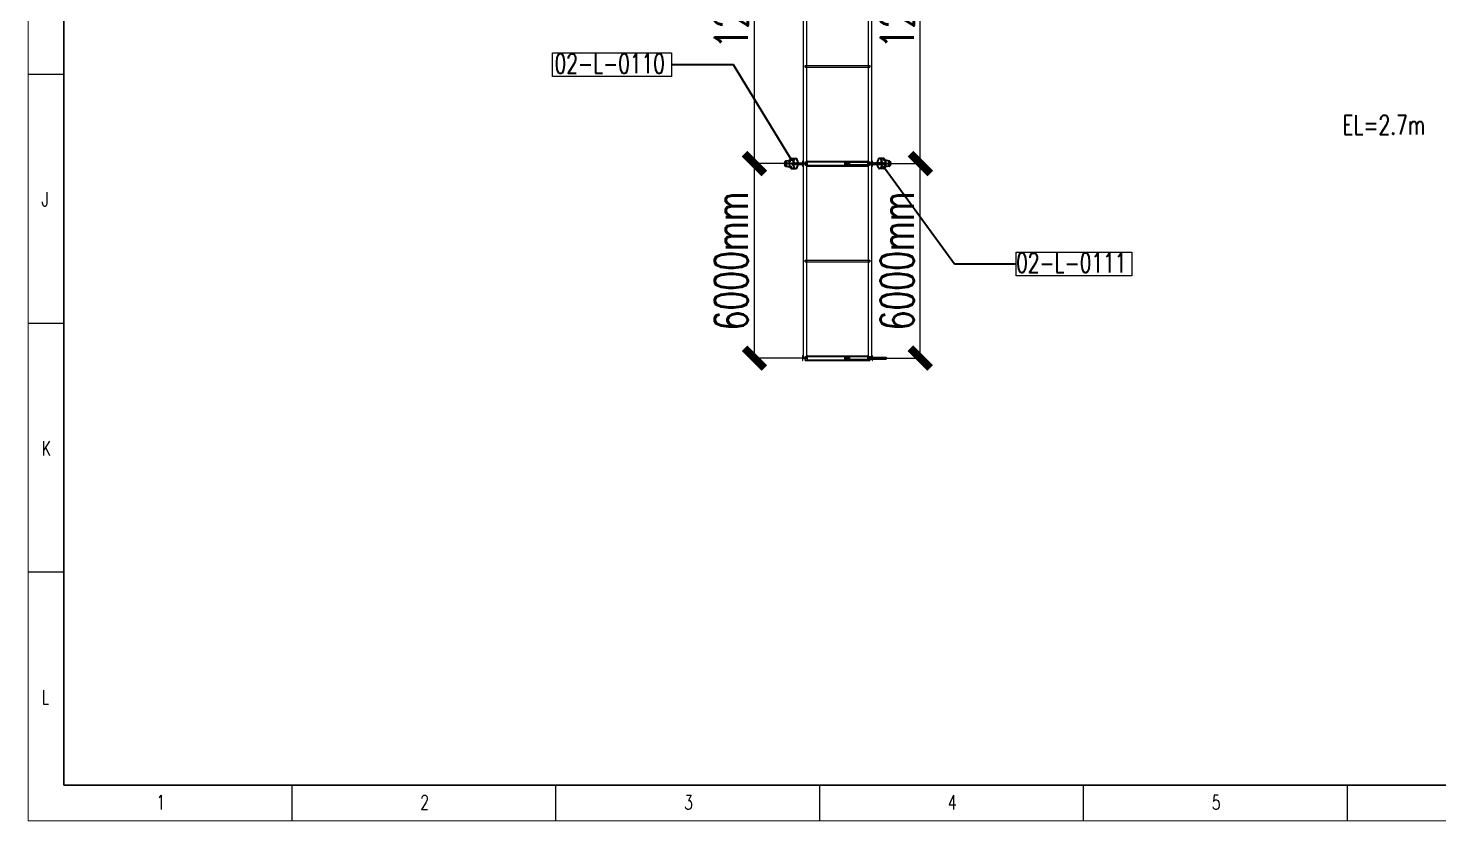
# Model space of a CAD drawing. Header units: inches. Extents: x 295136 to 296247, y 2627183 to 2627409.
# Drawn here: x 295538.9 to 295645.4, y 2627183.5 to 2627243.3 of the extents above; entities that cross this region are included whole.
import ezdxf

# ---------------------------------------------------------------- set-up
doc = ezdxf.new("R2010")
doc.units = ezdxf.units.IN
doc.header["$MEASUREMENT"] = 0
doc.linetypes.add('PIPE RACK LIGHTING-EMBED 2_DWG$0$HIDDEN2', pattern=[0.1875, 0.125, -0.0625])
for name, color, linetype in [('_Auto', 7, 'Continuous'), ('PIPE RACK LIGHTING-EMBED 2_DWG$0$DwgTemplate', 7, 'Continuous'), ('电气-接地设计-接地线', 3, '接地线')]:
    doc.layers.add(name, color=color, linetype=linetype)
doc.styles.add('EESLTYPE', font='TXT.shx')
doc.styles.add('HZTXT', font='txt_qlt.shx', dxfattribs={"width": 0.7, "bigfont": 'hztxt.shx'})
doc.styles.add('TEG BORDER', font='txt_qlt.shx', dxfattribs={"width": 0.7, "bigfont": 'hztxt.shx'})
doc.linetypes.add('接地线', pattern='A,500,["/",EESLTYPE,S=200,R=0,X=0,Y=-100],-200,60,-200', length=960)
doc.dimstyles.new('ANSI_L', dxfattribs={"dimtxt": 0.18, "dimasz": 0.18, "dimexe": 0.18, "dimexo": 0.0625, "dimgap": 0.09, "dimtad": 0, "dimtih": 1, "dimtoh": 1, "dimdec": 4, "dimzin": 0, "dimdsep": 46, "dimtxsty": 'Standard', "dimcen": 0.09, "dimadec": 0, "dimazin": 0, "dimtfac": 1, "dimtdec": 4, "dimtofl": 0, "dimtmove": 0, "dimatfit": 3, "dimfxl": 1, "dimtolj": 1, "dimtzin": 0, "dimarcsym": 0})
doc.dimstyles.new('标注 1：200', dxfattribs={"dimtxt": 3, "dimasz": 1.5, "dimexe": 0.15, "dimexo": 0.1, "dimgap": 0.5, "dimtad": 1, "dimdec": 0, "dimlfac": 408.37162, "dimdsep": 46, "dimtxsty": 'HZTXT', "dimblk": 'ARCHTICK', "dimcen": 0, "dimclrd": 4, "dimclre": 4, "dimclrt": 2, "dimazin": 2, "dimtfac": 1, "dimtdec": 0, "dimtmove": 2, "dimatfit": 3, "dimfxl": 250, "dimtolj": 1, "dimtzin": 0, "dimarcsym": 0})

# ---------------------------------------------------------------- blocks, each defined once
blk = doc.blocks.new('240 BORDER A2')
at = {"linetype": 'Continuous'}
for p, q in [((5, 415), (5, 5)), ((5, 5), (489, 5))]:
    blk.add_line(p, q, dxfattribs=at)
for p, q in [((0, 105), (5, 105)), ((0, 70), (5, 70)), ((0, 35), (5, 35)), ((37.12, 0), (37.12, 5)), ((74.25, 0), (74.25, 5)), ((111.38, 0), (111.38, 5)), ((148.5, 0), (148.5, 5)), ((185.63, 0), (185.63, 5))]:
    blk.add_line(p, q)
at = {"color": 5, "lineweight": 15}
blk.add_lwpolyline([(0, 420), (594, 420), (594, 0), (0, 0)], close=True, dxfattribs=at)
blk.add_lwpolyline([(5, 415), (589, 415), (589, 5), (5, 5)], close=True)
at = {"char_height": 2, "width": 2, "style": 'TEG BORDER'}
for s, insert, attachment_point in [('J', (1.91, 88.39), 1), ('K', (1.91, 53.39), 1), ('L', (1.91, 18.39), 1), ('1', (18.05, 1.59), 7), ('2', (55.17, 1.59), 7), ('3', (92.3, 1.59), 7), ('4', (129.42, 1.59), 7), ('5', (166.55, 1.59), 7)]:
    blk.add_mtext(s, dxfattribs=dict(at, insert=insert, attachment_point=attachment_point))
blk = doc.blocks.new('_ArchTick')
at = {"color": 0, "linetype": 'ByBlock', "lineweight": -3, "const_width": 0.4}
blk.add_lwpolyline([(-0.5, -0.5), (0.5, 0.5)], dxfattribs=at)
blk = doc.blocks.new('*D31')
at = {"layer": 'Defpoints', "color": 0, "ltscale": 10, "transparency": 16777216}
for p in [(295593.72, 2627233.08), (295597.37, 2627233.08), (295597.42, 2627218.39)]:
    blk.add_point(p, dxfattribs=at)
at = {"layer": '电气-接地设计-接地线', "color": 4, "lineweight": -2, "ltscale": 10, "transparency": 16777216}
for p, q in [((295597.27, 2627233.08), (295593.57, 2627233.08)), ((295593.72, 2627218.39), (295593.72, 2627233.08)), ((295597.32, 2627218.39), (295593.57, 2627218.39))]:
    blk.add_line(p, q, dxfattribs=at)
at = {"layer": '电气-接地设计-接地线', "color": 4, "lineweight": -2, "ltscale": 10, "transparency": 16777216, "xscale": 1.5, "yscale": 1.5, "zscale": 1.5}
for p, rotation in [((295593.72, 2627233.08), 90), ((295593.72, 2627218.39), 270)]:
    blk.add_blockref('_ArchTick', p, dxfattribs=dict(at, rotation=rotation))
at = {"layer": '电气-接地设计-接地线', "color": 7, "ltscale": 10, "transparency": 16777216, "insert": (295591.97, 2627225.73), "char_height": 2.5, "attachment_point": 5, "rotation": 90, "style": 'HZTXT'}
blk.add_mtext('\\A1;6000mm', dxfattribs=at)
blk = doc.blocks.new('*D32')
at = {"layer": 'Defpoints', "color": 0, "ltscale": 10, "transparency": 16777216}
for p in [(295593.72, 2627262.46), (295595.89, 2627262.46), (295595.94, 2627233.08)]:
    blk.add_point(p, dxfattribs=at)
at = {"layer": '电气-接地设计-接地线', "color": 4, "lineweight": -2, "ltscale": 10, "transparency": 16777216}
for p, q in [((295595.79, 2627262.46), (295593.57, 2627262.46)), ((295593.72, 2627233.08), (295593.72, 2627262.46)), ((295595.84, 2627233.08), (295593.57, 2627233.08))]:
    blk.add_line(p, q, dxfattribs=at)
at = {"layer": '电气-接地设计-接地线', "color": 4, "lineweight": -2, "ltscale": 10, "transparency": 16777216, "xscale": 1.5, "yscale": 1.5, "zscale": 1.5}
for p, rotation in [((295593.72, 2627262.46), 90), ((295593.72, 2627233.08), 270)]:
    blk.add_blockref('_ArchTick', p, dxfattribs=dict(at, rotation=rotation))
at = {"layer": '电气-接地设计-接地线', "color": 7, "ltscale": 10, "transparency": 16777216, "insert": (295591.97, 2627247.77), "char_height": 2.5, "attachment_point": 5, "rotation": 90, "style": 'HZTXT'}
blk.add_mtext('\\A1;12000mm', dxfattribs=at)
blk = doc.blocks.new('*D38')
at = {"layer": 'Defpoints', "color": 0, "ltscale": 10, "transparency": 16777216}
for p in [(295602.26, 2627233.08), (295606.25, 2627233.08), (295602.26, 2627218.39)]:
    blk.add_point(p, dxfattribs=at)
at = {"layer": '电气-接地设计-接地线', "color": 4, "lineweight": -2, "ltscale": 10, "transparency": 16777216}
for p, q in [((295602.36, 2627233.08), (295606.4, 2627233.08)), ((295606.25, 2627218.39), (295606.25, 2627233.08)), ((295602.36, 2627218.39), (295606.4, 2627218.39))]:
    blk.add_line(p, q, dxfattribs=at)
at = {"layer": '电气-接地设计-接地线', "color": 4, "lineweight": -2, "ltscale": 10, "transparency": 16777216, "xscale": 1.5, "yscale": 1.5, "zscale": 1.5}
for p, rotation in [((295606.25, 2627233.08), 90), ((295606.25, 2627218.39), 270)]:
    blk.add_blockref('_ArchTick', p, dxfattribs=dict(at, rotation=rotation))
at = {"layer": '电气-接地设计-接地线', "color": 7, "ltscale": 10, "transparency": 16777216, "insert": (295604.5, 2627225.73), "char_height": 2.5, "attachment_point": 5, "rotation": 90, "style": 'HZTXT'}
blk.add_mtext('\\A1;6000mm', dxfattribs=at)
blk = doc.blocks.new('*D34')
at = {"layer": 'Defpoints', "color": 0, "ltscale": 10, "transparency": 16777216}
for p in [(295603.92, 2627262.46), (295606.25, 2627262.46), (295602.36, 2627233.08)]:
    blk.add_point(p, dxfattribs=at)
at = {"layer": '电气-接地设计-接地线', "color": 4, "lineweight": -2, "ltscale": 10, "transparency": 16777216}
for p, q in [((295604.02, 2627262.46), (295606.4, 2627262.46)), ((295606.25, 2627233.08), (295606.25, 2627262.46)), ((295602.46, 2627233.08), (295606.4, 2627233.08))]:
    blk.add_line(p, q, dxfattribs=at)
at = {"layer": '电气-接地设计-接地线', "color": 4, "lineweight": -2, "ltscale": 10, "transparency": 16777216, "xscale": 1.5, "yscale": 1.5, "zscale": 1.5}
for p, rotation in [((295606.25, 2627262.46), 90), ((295606.25, 2627233.08), 270)]:
    blk.add_blockref('_ArchTick', p, dxfattribs=dict(at, rotation=rotation))
at = {"layer": '电气-接地设计-接地线', "color": 7, "ltscale": 10, "transparency": 16777216, "insert": (295604.5, 2627247.77), "char_height": 2.5, "attachment_point": 5, "rotation": 90, "style": 'HZTXT'}
blk.add_mtext('\\A1;12000mm', dxfattribs=at)

msp = doc.modelspace()

# ---------------------------------------------------------------- linework, layer by layer
at = {"layer": '_Auto', "color": 7, "linetype": 'Continuous', "lineweight": 25}
for points in [[(295578.4677, 2627241.4378), (295587.4603, 2627241.4378), (295587.4603, 2627239.6461), (295578.4677, 2627239.6461)], [(295613.4856, 2627226.3981), (295622.227, 2627226.3981), (295622.227, 2627224.6064), (295613.4856, 2627224.6064)]]:
    msp.add_lwpolyline(points, close=True, dxfattribs=at)
at = {"layer": 'PIPE RACK LIGHTING-EMBED 2_DWG$0$DwgTemplate', "color": 9, "linetype": 'Continuous', "lineweight": 25}
for p, q in [((295597.4224, 2627218.3879), (295597.4224, 2627365.4934)), ((295597.6673, 2627218.3879), (295597.6673, 2627365.4934)), ((295602.3197, 2627247.6799), (295602.3197, 2627233.1717)), ((295602.5646, 2627247.6799), (295602.5646, 2627233.1717)), ((295597.5448, 2627240.3609), (295597.5448, 2627240.4907)), ((295597.5448, 2627240.4907), (295602.4421, 2627240.4907)), ((295597.5448, 2627240.3609), (295602.4421, 2627240.3609)), ((295602.4421, 2627240.4907), (295602.4421, 2627240.3609)), ((295597.3857, 2627233.2635), (295597.3612, 2627233.2635)), ((295597.3612, 2627233.2635), (295597.3612, 2627232.8962)), ((295597.3612, 2627232.8962), (295597.3857, 2627232.8962)), ((295597.3857, 2627233.0884), (295597.3857, 2627233.2635)), ((295597.704, 2627233.0884), (295597.3857, 2627233.0884)), ((295597.3857, 2627233.0713), (295597.704, 2627233.0713)), ((295597.3857, 2627232.8962), (295597.3857, 2627233.0713)), ((295597.5448, 2627233.2023), (295602.2585, 2627233.2023)), ((295597.5448, 2627232.9574), (295597.5448, 2627233.2023)), ((295597.5448, 2627232.9574), (295602.2585, 2627232.9574)), ((295597.6673, 2627233.2635), (295597.704, 2627233.2635)), ((295597.6673, 2627232.8962), (295597.704, 2627232.8962)), ((295597.7285, 2627233.2635), (295597.704, 2627233.2635)), ((295597.704, 2627233.2635), (295597.704, 2627233.0884)), ((295597.704, 2627233.0713), (295597.704, 2627232.8962)), ((295597.704, 2627232.8962), (295597.7285, 2627232.8962)), ((295597.7285, 2627233.2635), (295602.2585, 2627233.2635)), ((295597.7285, 2627232.8962), (295597.7285, 2627233.2635)), ((295597.7285, 2627232.8962), (295602.2585, 2627232.8962)), ((295600.5444, 2627233.1717), (295600.5444, 2627232.988)), ((295600.5616, 2627233.1717), (295600.5444, 2627233.1717)), ((295602.5646, 2627233.1717), (295600.5444, 2627233.1717)), ((295600.5444, 2627232.988), (295600.5444, 2627233.1717)), ((295600.5444, 2627232.988), (295600.5616, 2627232.988)), ((295602.5646, 2627232.988), (295600.5444, 2627232.988)), ((295600.5616, 2627233.086), (295600.5616, 2627233.1717)), ((295600.8946, 2627233.086), (295600.5616, 2627233.086)), ((295600.5616, 2627233.0737), (295600.8946, 2627233.0737)), ((295600.5616, 2627232.988), (295600.5616, 2627233.0737)), ((295600.9117, 2627233.1717), (295600.8946, 2627233.1717)), ((295600.8946, 2627233.1717), (295600.8946, 2627233.086)), ((295600.8946, 2627233.0737), (295600.8946, 2627232.988)), ((295600.8946, 2627232.988), (295600.9117, 2627232.988)), ((295600.9117, 2627232.988), (295600.9117, 2627233.1717)), ((295602.283, 2627233.2635), (295602.2585, 2627233.2635)), ((295602.2585, 2627233.2635), (295602.2585, 2627232.8962)), ((295602.2585, 2627232.8962), (295602.283, 2627232.8962)), ((295602.283, 2627233.0884), (295602.283, 2627233.2635)), ((295602.283, 2627233.2635), (295602.3197, 2627233.2635)), ((295602.283, 2627233.2023), (295602.4421, 2627233.2023)), ((295602.6013, 2627233.0884), (295602.283, 2627233.0884)), ((295602.283, 2627232.8962), (295602.283, 2627233.0713)), ((295602.283, 2627233.0713), (295602.6013, 2627233.0713)), ((295602.283, 2627232.9574), (295602.4421, 2627232.9574)), ((295602.283, 2627232.8962), (295602.3197, 2627232.8962)), ((295602.3197, 2627232.988), (295602.3197, 2627218.4798)), ((295602.4421, 2627233.2023), (295602.4421, 2627233.1717)), ((295602.4421, 2627232.988), (295602.4421, 2627232.9574)), ((295602.5646, 2627233.1717), (295602.5646, 2627232.988)), ((295602.5646, 2627233.1447), (295602.6013, 2627233.1447)), ((295602.5646, 2627233.015), (295602.6013, 2627233.015)), ((295602.5646, 2627232.988), (295602.5646, 2627218.4798)), ((295602.6258, 2627233.2635), (295602.6013, 2627233.2635)), ((295602.6013, 2627233.2635), (295602.6013, 2627233.0884)), ((295602.6013, 2627233.0713), (295602.6013, 2627232.8962)), ((295602.6013, 2627232.8962), (295602.6258, 2627232.8962)), ((295602.6258, 2627232.8962), (295602.6258, 2627233.2635)), ((295602.6258, 2627233.1447), (295603.6665, 2627233.1447)), ((295602.6258, 2627233.015), (295603.6665, 2627233.015)), ((295603.6665, 2627233.1447), (295603.6665, 2627233.015)), ((295597.5448, 2627225.669), (295597.5448, 2627225.7988)), ((295597.5448, 2627225.7988), (295602.4421, 2627225.7988)), ((295597.5448, 2627225.669), (295602.4421, 2627225.669)), ((295602.4421, 2627225.7988), (295602.4421, 2627225.669)), ((295597.3612, 2627218.5716), (295597.3612, 2627218.2043)), ((295597.3857, 2627218.5716), (295597.3612, 2627218.5716)), ((295597.3857, 2627218.3965), (295597.3857, 2627218.5716)), ((295597.5448, 2627218.2655), (295597.5448, 2627218.5104)), ((295597.5448, 2627218.5104), (295602.2585, 2627218.5104)), ((295597.6673, 2627218.5716), (295597.704, 2627218.5716)), ((295597.7285, 2627218.5716), (295597.704, 2627218.5716)), ((295597.704, 2627218.5716), (295597.704, 2627218.3965)), ((295597.7285, 2627218.2043), (295597.7285, 2627218.5716)), ((295597.7285, 2627218.5716), (295602.2585, 2627218.5716)), ((295600.5444, 2627218.4798), (295600.5444, 2627218.2961)), ((295600.5616, 2627218.4798), (295600.5444, 2627218.4798)), ((295602.5646, 2627218.4798), (295600.5444, 2627218.4798)), ((295600.5444, 2627218.2961), (295600.5444, 2627218.4798)), ((295600.5616, 2627218.3941), (295600.5616, 2627218.4798)), ((295600.8946, 2627218.4798), (295600.8946, 2627218.3941)), ((295600.9117, 2627218.4798), (295600.8946, 2627218.4798)), ((295600.9117, 2627218.2961), (295600.9117, 2627218.4798)), ((295602.2585, 2627218.5716), (295602.2585, 2627218.2043)), ((295602.283, 2627218.5716), (295602.2585, 2627218.5716)), ((295602.283, 2627218.3965), (295602.283, 2627218.5716)), ((295602.283, 2627218.5716), (295602.3197, 2627218.5716)), ((295602.283, 2627218.5104), (295602.4421, 2627218.5104)), ((295602.4421, 2627218.5104), (295602.4421, 2627218.4798)), ((295602.5646, 2627218.4798), (295602.5646, 2627218.2961)), ((295602.5646, 2627218.4528), (295602.6013, 2627218.4528)), ((295602.6258, 2627218.5716), (295602.6013, 2627218.5716)), ((295602.6013, 2627218.5716), (295602.6013, 2627218.3965)), ((295602.6258, 2627218.2043), (295602.6258, 2627218.5716)), ((295602.6258, 2627218.4528), (295603.6665, 2627218.4528)), ((295603.6665, 2627218.4528), (295603.6665, 2627218.3231)), ((295597.3612, 2627218.2043), (295597.3857, 2627218.2043)), ((295597.704, 2627218.3965), (295597.3857, 2627218.3965)), ((295597.3857, 2627218.2043), (295597.3857, 2627218.3794)), ((295597.3857, 2627218.3794), (295597.704, 2627218.3794)), ((295597.6673, 2627218.3879), (295597.4224, 2627218.3879)), ((295597.5448, 2627218.2655), (295602.2585, 2627218.2655)), ((295597.5448, 2627218.2043), (295597.5448, 2627218.2655)), ((295597.5448, 2627218.2043), (295597.704, 2627218.2043)), ((295597.704, 2627218.3794), (295597.704, 2627218.2043)), ((295597.704, 2627218.2043), (295597.7285, 2627218.2043)), ((295597.7285, 2627218.2043), (295602.2585, 2627218.2043)), ((295600.5444, 2627218.2961), (295600.5616, 2627218.2961)), ((295602.5646, 2627218.2961), (295600.5444, 2627218.2961)), ((295600.8946, 2627218.3941), (295600.5616, 2627218.3941)), ((295600.5616, 2627218.2961), (295600.5616, 2627218.3818)), ((295600.5616, 2627218.3818), (295600.8946, 2627218.3818)), ((295600.8946, 2627218.3818), (295600.8946, 2627218.2961)), ((295600.8946, 2627218.2961), (295600.9117, 2627218.2961)), ((295602.2585, 2627218.2043), (295602.283, 2627218.2043)), ((295602.6013, 2627218.3965), (295602.283, 2627218.3965)), ((295602.283, 2627218.2043), (295602.283, 2627218.3794)), ((295602.283, 2627218.3794), (295602.6013, 2627218.3794)), ((295602.283, 2627218.2655), (295602.4421, 2627218.2655)), ((295602.283, 2627218.2043), (295602.4421, 2627218.2043)), ((295602.4421, 2627218.2961), (295602.4421, 2627218.2655)), ((295602.4421, 2627218.2655), (295602.4421, 2627218.2043)), ((295602.5646, 2627218.3231), (295602.6013, 2627218.3231)), ((295602.6013, 2627218.3794), (295602.6013, 2627218.2043)), ((295602.6013, 2627218.2043), (295602.6258, 2627218.2043)), ((295602.6258, 2627218.3231), (295603.6665, 2627218.3231))]:
    msp.add_line(p, q, dxfattribs=at)
at = {"layer": 'PIPE RACK LIGHTING-EMBED 2_DWG$0$DwgTemplate', "color": 1, "linetype": 'Continuous', "lineweight": 35}
for p, q in [((295596.5337, 2627233.4521), (295596.8245, 2627233.4521)), ((295603.465, 2627233.4521), (295603.1741, 2627233.4521)), ((295596.0716, 2627233.2645), (295596.3965, 2627233.3319)), ((295596.0716, 2627232.8934), (295596.3965, 2627232.826)), ((295596.5337, 2627232.7058), (295596.8245, 2627232.7058)), ((295596.8245, 2627233.1101), (295597.3612, 2627233.1101)), ((295596.8245, 2627233.0479), (295597.3612, 2627233.0479)), ((295603.465, 2627232.7058), (295603.1741, 2627232.7058)), ((295603.9271, 2627233.2645), (295603.6022, 2627233.3319)), ((295603.9271, 2627232.8934), (295603.6022, 2627232.826))]:
    msp.add_line(p, q, dxfattribs=at)
at = {"layer": 'PIPE RACK LIGHTING-EMBED 2_DWG$0$DwgTemplate', "color": 1, "linetype": 'PIPE RACK LIGHTING-EMBED 2_DWG$0$HIDDEN2', "lineweight": 35}
for p, q in [((295596.0812, 2627233.1101), (295596.8245, 2627233.1101)), ((295596.0812, 2627233.0479), (295596.8245, 2627233.0479)), ((295596.3965, 2627233.3319), (295596.5192, 2627233.3573)), ((295596.3965, 2627232.826), (295596.5192, 2627232.8006)), ((295597.3612, 2627233.1101), (295597.3739, 2627233.1101)), ((295597.3612, 2627233.0479), (295597.3739, 2627233.0479)), ((295603.1741, 2627233.1101), (295602.6247, 2627233.1101)), ((295603.1741, 2627233.0479), (295602.6247, 2627233.0479)), ((295603.9174, 2627233.1101), (295603.1741, 2627233.1101)), ((295603.9174, 2627233.0479), (295603.1741, 2627233.0479)), ((295603.6022, 2627233.3319), (295603.4794, 2627233.3573)), ((295603.6022, 2627232.826), (295603.4794, 2627232.8006))]:
    msp.add_line(p, q, dxfattribs=at)
at = {"layer": 'PIPE RACK LIGHTING-EMBED 2_DWG$0$DwgTemplate', "color": 1, "linetype": 'Continuous', "lineweight": 35}
for centre, major_axis, start_param, end_param in [((295596.5337, 2627233.079), (0, -0.3732), 3.14159265, 6.28318531), ((295596.8245, 2627233.079), (0, -0.3732), 3.14159265, 7.77055155), ((295596.8245, 2627233.079), (0, 0.3732), 4.79581907, 6.28318531), ((295603.1741, 2627233.079), (0, 0.3732), 4.88961965, 7.67675097), ((295603.465, 2627233.079), (0, 0.3732), 4.88961965, 6.28318531), ((295596.0812, 2627233.079), (0, -0.1866), 3.24487444, 6.17990352), ((295597.3739, 2627233.079), (0, 0.0389), 0.7153409, 2.42625176), ((295597.3739, 2627233.079), (0, 0.0311), 0.96113762, 2.18045504), ((295597.3739, 2627233.079), (0, 0.0389), 4.95857049, 5.63471525), ((295597.3739, 2627233.079), (0, -0.0311), 1.88034414, 2.28600004), ((295597.3739, 2627233.079), (0, -0.0389), 0.64847005, 1.37225196), ((295597.3739, 2627233.079), (0, -0.0311), 0.85559261, 1.32167436), ((295603.1741, 2627233.079), (0, -0.3732), 4.88470521, 6.28318531), ((295603.1741, 2627233.079), (0, -0.3732), 0, 1.3984801), ((295603.465, 2627233.079), (0, -0.3732), 0, 1.3984801), ((295603.9174, 2627233.079), (0, 0.1866), 3.24487444, 6.17990352)]:
    msp.add_ellipse(centre, major_axis=major_axis, ratio=0.5, start_param=start_param, end_param=end_param, dxfattribs=at)
at = {"layer": 'PIPE RACK LIGHTING-EMBED 2_DWG$0$DwgTemplate', "color": 1, "linetype": 'PIPE RACK LIGHTING-EMBED 2_DWG$0$HIDDEN2', "lineweight": 35}
for centre, major_axis, start_param, end_param in [((295596.5337, 2627233.079), (0, 0.3732), 3.14159265, 6.28318531), ((295603.465, 2627233.079), (0, -0.3732), 3.14159265, 6.28318531), ((295596.0812, 2627233.079), (0, 0.1866), 3.03831087, 6.28318531), ((295596.0812, 2627233.079), (0, 0.1866), 0, 0.10328178), ((295596.8245, 2627233.079), (0, -0.3732), 1.48736624, 1.65422641), ((295597.3739, 2627233.079), (0, 0.0389), 0, 0.7153409), ((295597.3739, 2627233.079), (0, 0.0311), 0, 0.96113762), ((295597.3739, 2627233.079), (0, -0.0311), 5.32204769, 7.13877792), ((295597.3739, 2627233.079), (0, -0.0389), 5.56784441, 6.93165536), ((295597.3739, 2627233.079), (0, 0.0389), 5.63471525, 6.28318531), ((295597.3739, 2627233.079), (0, 0.0311), 5.4275927, 6.28318531), ((295597.3739, 2627233.079), (0, -0.0311), 1.32167436, 1.88034414), ((295597.3739, 2627233.079), (0, 0.0389), 4.51384461, 4.95857049), ((295603.1741, 2627233.079), (0, 0.3732), 1.48736624, 1.65422641), ((295603.1741, 2627233.079), (0, 0.3732), 1.39356566, 1.48736624), ((295603.1741, 2627233.079), (0, 0.3732), 1.65422641, 1.74311255), ((295603.1741, 2627233.079), (0, -0.3732), 1.3984801, 1.74802699), ((295603.465, 2627233.079), (0, -0.3732), 1.3984801, 1.74802699), ((295603.9174, 2627233.079), (0, -0.1866), 3.03831087, 6.28318531), ((295603.9174, 2627233.079), (0, -0.1866), 0, 0.10328178)]:
    msp.add_ellipse(centre, major_axis=major_axis, ratio=0.5, start_param=start_param, end_param=end_param, dxfattribs=at)
for centre, major_axis in [((295596.0812, 2627233.079), (0, 0.0311)), ((295596.5337, 2627233.079), (0, 0.2799)), ((295602.6247, 2627233.079), (0, 0.0389)), ((295602.6247, 2627233.079), (0, -0.0311)), ((295603.465, 2627233.079), (0, -0.2799)), ((295603.9174, 2627233.079), (0, -0.0311))]:
    msp.add_ellipse(centre, major_axis=major_axis, ratio=0.5, dxfattribs=at)
at = {"layer": 'PIPE RACK LIGHTING-EMBED 2_DWG$0$DwgTemplate', "color": 7, "linetype": 'Continuous', "lineweight": 35}
for major_axis, start_param, end_param in [((0, 0.0389), 0.7153409, 2.42625176), ((0, 0.0389), 4.95857049, 5.63471525), ((0, -0.0389), 0.64847005, 1.37225196)]:
    msp.add_ellipse((295597.3739, 2627233.079), major_axis=major_axis, ratio=0.5, start_param=start_param, end_param=end_param, dxfattribs=at)
at = {"layer": 'PIPE RACK LIGHTING-EMBED 2_DWG$0$DwgTemplate', "color": 7, "linetype": 'PIPE RACK LIGHTING-EMBED 2_DWG$0$HIDDEN2', "lineweight": 35}
for major_axis, start_param, end_param in [((0, 0.0389), 0, 0.7153409), ((0, -0.0389), 5.56784441, 6.93165536), ((0, 0.0389), 5.63471525, 6.28318531), ((0, 0.0389), 4.51384461, 4.95857049)]:
    msp.add_ellipse((295597.3739, 2627233.079), major_axis=major_axis, ratio=0.5, start_param=start_param, end_param=end_param, dxfattribs=at)
msp.add_ellipse((295602.6247, 2627233.079), major_axis=(0, 0.0389), ratio=0.5, dxfattribs=at)

# ---------------------------------------------------------------- block references
at = {"xscale": 0.53690472, "yscale": 0.53690472, "zscale": 0.53690472}
msp.add_blockref('240 BORDER A2', (295538.8579, 2627183.4571), dxfattribs=at)

# ---------------------------------------------------------------- texts
at = {"layer": '_Auto', "color": 7, "style": 'HZTXT', "width": 0.7}
for s, p in [('02-L-0110', (295578.626, 2627239.895)), ('EL=2.7m', (295638.1324, 2627235.2682)), ('02-L-0111', (295613.4856, 2627224.8552))]:
    msp.add_text(s, height=1.46919, dxfattribs=at).set_placement(p)

# ---------------------------------------------------------------- dimensions: what is measured, and where the dimension line sits
at = {"layer": '电气-接地设计-接地线', "color": 253, "ltscale": 10}
for base, p1, p2, picture, middle in [((295593.7199, 2627262.4628), (295595.939, 2627233.079), (295595.8879, 2627262.4628), '*D32', (295591.9699, 2627247.7709)), ((295606.2518, 2627262.4648), (295602.3585, 2627233.0799), (295603.9174, 2627262.4648), '*D34', (295604.5018, 2627247.7723)), ((295593.7199, 2627233.079), (295597.4222, 2627218.3855), (295597.3739, 2627233.079), '*D31', (295591.9699, 2627225.7322)), ((295606.2518, 2627233.0799), (295602.2585, 2627218.3879), (295602.2585, 2627233.0799), '*D38', (295604.5018, 2627225.7339))]:
    dim = msp.add_linear_dim(base=base, p1=p1, p2=p2, angle=90, dimstyle='标注 1：200', override={"dimtxt": 2.5, "dimpost": 'mm', "dimclrt": 7}, dxfattribs=at)
    dim.commit()
    dim.dimension.update_dxf_attribs({"geometry": picture, "text_midpoint": middle})

# ---------------------------------------------------------------- leaders
at = {"layer": '_Auto', "color": 136, "linetype": 'Continuous', "lineweight": 35}
for points in [[(295596.4742, 2627233.4327), (295592.125, 2627240.542), (295587.4603, 2627240.542)], [(295603.5498, 2627232.7466), (295608.8209, 2627225.5022), (295613.4856, 2627225.5022)]]:
    msp.add_leader(points, dimstyle='ANSI_L', override={"dimscale": 1, "dimtxt": 0.125, "dimasz": 0.125, "dimgap": 0.0625, "dimtad": 0, "dimlwd": 35}, dxfattribs=at)

doc.saveas('drawing.dxf')
